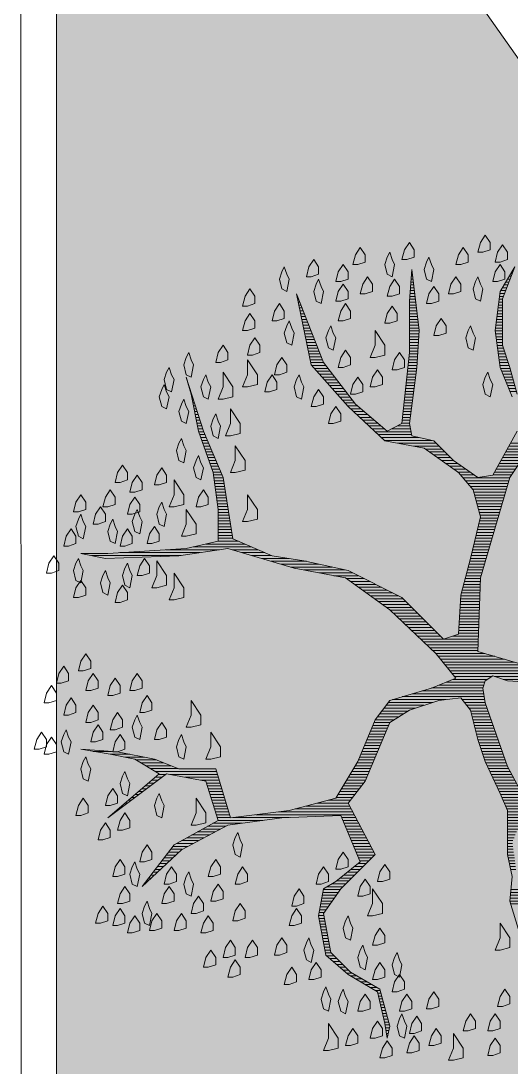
# Model space of a CAD drawing. Header units: metres. Extents: x 12093 to 20303, y 514 to 1412.
# Drawn here: x 19727.547 to 19729.61, y 823.409 to 827.818 of the extents above; entities that cross this region are included whole.
import ezdxf

# ---------------------------------------------------------------- set-up
doc = ezdxf.new("R2010")
doc.units = ezdxf.units.M
doc.layers.get('0').update_dxf_attribs({"lineweight": 13})
for name, color, linetype, lineweight in [('0-JARDI', 72, 'Continuous', 13), ('ARBOLES', 52, 'Continuous', 13), ('AREA VERDE', 62, 'Continuous', 13), ('grass', 64, 'Continuous', 13), ('MANZANAS-ORIGINALES', 147, 'Continuous', 9)]:
    doc.layers.add(name, color=color, linetype=linetype, lineweight=lineweight)

# ---------------------------------------------------------------- blocks, each defined once
blk = doc.blocks.new('*X6')
at = {"color": 0}
for p, q in [((17.5852, 17.9), (17.59, 17.9)), ((17.5891, 17.89), (17.596, 17.89)), ((17.5929, 17.88), (17.602, 17.88)), ((17.9297, 17.88), (17.9364, 17.88)), ((17.9309, 17.89), (17.9356, 17.89)), ((17.9321, 17.9), (17.9348, 17.9)), ((17.9333, 17.91), (17.9341, 17.91)), ((17.5967, 17.87), (17.608, 17.87)), ((17.6006, 17.86), (17.614, 17.86)), ((17.6044, 17.85), (17.62, 17.85)), ((17.6083, 17.84), (17.626, 17.84)), ((17.9249, 17.84), (17.9395, 17.84)), ((17.9261, 17.85), (17.9387, 17.85)), ((17.9273, 17.86), (17.9379, 17.86)), ((17.9285, 17.87), (17.9371, 17.87)), ((17.6121, 17.83), (17.6285, 17.83)), ((17.616, 17.82), (17.6298, 17.82)), ((17.6191, 17.81), (17.631, 17.81)), ((17.9213, 17.81), (17.9418, 17.81)), ((17.9225, 17.82), (17.941, 17.82)), ((17.9237, 17.83), (17.9402, 17.83)), ((18.3261, 17.81), (18.3296, 17.81)), ((18.33, 17.82), (18.3316, 17.82)), ((17.6191, 17.8), (17.6323, 17.8)), ((17.6191, 17.79), (17.6335, 17.79)), ((17.6191, 17.78), (17.6348, 17.78)), ((17.6191, 17.77), (17.636, 17.77)), ((17.9165, 17.77), (17.9423, 17.77)), ((17.9177, 17.78), (17.9423, 17.78)), ((17.9189, 17.79), (17.9423, 17.79)), ((17.9201, 17.8), (17.9423, 17.8)), ((18.3104, 17.77), (18.3213, 17.77)), ((18.3143, 17.78), (18.3234, 17.78)), ((18.3182, 17.79), (18.3254, 17.79)), ((18.3221, 17.8), (18.3275, 17.8)), ((17.6191, 17.76), (17.6373, 17.76)), ((17.6191, 17.75), (17.6385, 17.75)), ((17.6191, 17.74), (17.6398, 17.74)), ((17.9129, 17.74), (17.9423, 17.74)), ((17.9141, 17.75), (17.9423, 17.75)), ((17.9153, 17.76), (17.9423, 17.76)), ((18.2986, 17.74), (18.3151, 17.74)), ((18.3025, 17.75), (18.3171, 17.75)), ((18.3064, 17.76), (18.3192, 17.76)), ((17.6191, 17.73), (17.641, 17.73)), ((17.6191, 17.72), (17.6423, 17.72)), ((17.6191, 17.71), (17.6435, 17.71)), ((17.6191, 17.7), (17.6445, 17.7)), ((17.9083, 17.7), (17.9423, 17.7)), ((17.9093, 17.71), (17.9423, 17.71)), ((17.9105, 17.72), (17.9423, 17.72)), ((17.9117, 17.73), (17.9423, 17.73)), ((18.2829, 17.7), (18.3068, 17.7)), ((18.2868, 17.71), (18.3089, 17.71)), ((18.2907, 17.72), (18.3109, 17.72)), ((18.2946, 17.73), (18.313, 17.73)), ((17.6191, 17.69), (17.6431, 17.69)), ((17.6191, 17.68), (17.6418, 17.68)), ((17.6191, 17.67), (17.6405, 17.67)), ((17.6191, 17.66), (17.6391, 17.66)), ((17.909, 17.69), (17.9423, 17.69)), ((17.9097, 17.68), (17.9423, 17.68)), ((17.9103, 17.67), (17.9423, 17.67)), ((17.911, 17.66), (17.9423, 17.66)), ((18.2671, 17.66), (18.2985, 17.66)), ((18.2711, 17.67), (18.3006, 17.67)), ((18.275, 17.68), (18.3027, 17.68)), ((18.2789, 17.69), (18.3047, 17.69)), ((17.6124, 17.63), (17.6351, 17.63)), ((17.6157, 17.64), (17.6365, 17.64)), ((17.619, 17.65), (17.6378, 17.65)), ((17.9117, 17.65), (17.9423, 17.65)), ((17.9123, 17.64), (17.9423, 17.64)), ((17.913, 17.63), (17.9423, 17.63)), ((18.2554, 17.63), (18.2923, 17.63)), ((18.2593, 17.64), (18.2944, 17.64)), ((18.2632, 17.65), (18.2965, 17.65)), ((17.5991, 17.59), (17.6298, 17.59)), ((17.6024, 17.6), (17.6311, 17.6)), ((17.6057, 17.61), (17.6325, 17.61)), ((17.6091, 17.62), (17.6338, 17.62)), ((17.9137, 17.62), (17.9428, 17.62)), ((17.9143, 17.61), (17.9438, 17.61)), ((17.915, 17.6), (17.9448, 17.6)), ((17.9157, 17.59), (17.9459, 17.59)), ((18.2394, 17.59), (18.284, 17.59)), ((18.2436, 17.6), (18.2861, 17.6)), ((18.2475, 17.61), (18.2882, 17.61)), ((18.2514, 17.62), (18.2903, 17.62)), ((17.5872, 17.55), (17.6178, 17.55)), ((17.5899, 17.56), (17.6219, 17.56)), ((17.5926, 17.57), (17.6261, 17.57)), ((17.5957, 17.58), (17.6285, 17.58)), ((17.9163, 17.58), (17.9469, 17.58)), ((17.9172, 17.57), (17.9479, 17.57)), ((17.9186, 17.56), (17.949, 17.56)), ((17.9199, 17.55), (17.95, 17.55)), ((18.2088, 17.55), (18.254, 17.55)), ((18.2164, 17.56), (18.2628, 17.56)), ((18.2241, 17.57), (18.2717, 17.57)), ((18.2317, 17.58), (18.2805, 17.58)), ((17.579, 17.52), (17.6053, 17.52)), ((17.5817, 17.53), (17.6094, 17.53)), ((17.5844, 17.54), (17.6136, 17.54)), ((17.9212, 17.54), (17.951, 17.54)), ((17.9225, 17.53), (17.9521, 17.53)), ((17.9238, 17.52), (17.9531, 17.52)), ((18.1858, 17.52), (18.2276, 17.52)), ((18.1935, 17.53), (18.2364, 17.53)), ((18.2011, 17.54), (18.2452, 17.54)), ((18.7099, 17.52), (18.7105, 17.52)), ((18.7131, 17.53), (18.7134, 17.53)), ((17.5708, 17.49), (17.5928, 17.49)), ((17.5735, 17.5), (17.5969, 17.5)), ((17.5762, 17.51), (17.6011, 17.51)), ((17.9251, 17.51), (17.9541, 17.51)), ((17.9264, 17.5), (17.9552, 17.5)), ((17.9277, 17.49), (17.9562, 17.49)), ((17.929, 17.48), (17.9572, 17.48)), ((18.1553, 17.48), (18.1923, 17.48)), ((18.1629, 17.49), (18.2011, 17.49)), ((18.1706, 17.5), (18.2099, 17.5)), ((18.1782, 17.51), (18.2187, 17.51)), ((18.6971, 17.48), (18.6991, 17.48)), ((18.7003, 17.49), (18.7019, 17.49)), ((18.7035, 17.5), (18.7048, 17.5)), ((18.7067, 17.51), (18.7077, 17.51)), ((17.9303, 17.47), (17.9583, 17.47)), ((17.9316, 17.46), (17.9593, 17.46)), ((17.9329, 17.45), (17.9604, 17.45)), ((17.9342, 17.44), (17.9614, 17.44)), ((18.1221, 17.44), (18.157, 17.44)), ((18.1323, 17.45), (18.1658, 17.45)), ((18.14, 17.46), (18.1746, 17.46)), ((18.1476, 17.47), (18.1834, 17.47)), ((18.6844, 17.44), (18.6911, 17.44)), ((18.6876, 17.45), (18.6931, 17.45)), ((18.6908, 17.46), (18.6951, 17.46)), ((18.694, 17.47), (18.6971, 17.47)), ((17.9355, 17.43), (17.9624, 17.43)), ((17.9368, 17.42), (17.9635, 17.42)), ((17.9381, 17.41), (17.9645, 17.41)), ((18.0867, 17.41), (18.1253, 17.41)), ((18.0985, 17.42), (18.136, 17.42)), ((18.1103, 17.43), (18.1467, 17.43)), ((18.6749, 17.41), (18.6851, 17.41)), ((18.6781, 17.42), (18.6871, 17.42)), ((18.6812, 17.43), (18.6891, 17.43)), ((17.9394, 17.4), (17.9655, 17.4)), ((17.9407, 17.39), (17.9666, 17.39)), ((17.9407, 17.37), (17.984, 17.37)), ((17.942, 17.38), (17.9676, 17.38)), ((18.0394, 17.37), (18.0824, 17.37)), ((18.0512, 17.38), (18.0931, 17.38)), ((18.063, 17.39), (18.1038, 17.39)), ((18.0748, 17.4), (18.1146, 17.4)), ((18.6621, 17.37), (18.6771, 17.37)), ((18.6653, 17.38), (18.6791, 17.38)), ((18.6685, 17.39), (18.6811, 17.39)), ((18.6717, 17.4), (18.6831, 17.4)), ((17.9347, 17.34), (18.0503, 17.34)), ((17.9367, 17.35), (18.061, 17.35)), ((17.9387, 17.36), (18.004, 17.36)), ((18.0276, 17.36), (18.0717, 17.36)), ((18.6513, 17.34), (18.6692, 17.34)), ((18.6555, 17.35), (18.6727, 17.35)), ((18.659, 17.36), (18.6751, 17.36)), ((17.5143, 17.31), (17.5918, 17.31)), ((17.521, 17.3), (17.5973, 17.3)), ((17.8387, 17.3), (17.9283, 17.3)), ((17.8487, 17.31), (17.9816, 17.31)), ((17.8637, 17.32), (18.0288, 17.32)), ((17.9087, 17.33), (18.0396, 17.33)), ((18.6345, 17.3), (18.6551, 17.3)), ((18.6387, 17.31), (18.6586, 17.31)), ((18.6429, 17.32), (18.6621, 17.32)), ((18.6471, 17.33), (18.6656, 17.33)), ((17.5276, 17.29), (17.6029, 17.29)), ((17.5343, 17.28), (17.6084, 17.28)), ((17.541, 17.27), (17.614, 17.27)), ((17.5476, 17.26), (17.6195, 17.26)), ((17.7987, 17.26), (17.845, 17.26)), ((17.8087, 17.27), (17.859, 17.27)), ((17.8187, 17.28), (17.873, 17.28)), ((17.8287, 17.29), (17.887, 17.29)), ((18.6176, 17.26), (18.6409, 17.26)), ((18.6218, 17.27), (18.6445, 17.27)), ((18.626, 17.28), (18.648, 17.28)), ((18.6303, 17.29), (18.6515, 17.29)), ((17.5543, 17.25), (17.6251, 17.25)), ((17.561, 17.24), (17.6307, 17.24)), ((17.5676, 17.23), (17.6362, 17.23)), ((17.7599, 17.23), (17.803, 17.23)), ((17.7741, 17.24), (17.817, 17.24)), ((17.7884, 17.25), (17.831, 17.25)), ((18.605, 17.23), (18.6303, 17.23)), ((18.6092, 17.24), (18.6339, 17.24)), ((18.6134, 17.25), (18.6374, 17.25)), ((17.5743, 17.22), (17.6418, 17.22)), ((17.581, 17.21), (17.6473, 17.21)), ((17.5876, 17.2), (17.6529, 17.2)), ((17.5939, 17.19), (17.7568, 17.19)), ((17.717, 17.2), (17.7653, 17.2)), ((17.7313, 17.21), (17.775, 17.21)), ((17.7456, 17.22), (17.789, 17.22)), ((18.5884, 17.19), (18.6202, 17.19)), ((18.5924, 17.2), (18.6215, 17.2)), ((18.5966, 17.21), (18.6233, 17.21)), ((18.6008, 17.22), (18.6268, 17.22)), ((17.5968, 17.18), (17.7482, 17.18)), ((17.5998, 17.17), (17.7396, 17.17)), ((17.6027, 17.16), (17.731, 17.16)), ((17.6056, 17.15), (17.7225, 17.15)), ((18.5821, 17.15), (18.6149, 17.15)), ((18.5837, 17.16), (18.6162, 17.16)), ((18.5853, 17.17), (18.6175, 17.17)), ((18.5868, 17.18), (18.6189, 17.18)), ((17.6085, 17.14), (17.7189, 17.14)), ((17.6115, 17.13), (17.7161, 17.13)), ((17.6144, 17.12), (17.7134, 17.12)), ((18.5774, 17.12), (18.6109, 17.12)), ((18.5789, 17.13), (18.6122, 17.13)), ((18.5805, 17.14), (18.6135, 17.14)), ((17.6173, 17.11), (17.7107, 17.11)), ((17.6203, 17.1), (17.7079, 17.1)), ((17.6232, 17.09), (17.7052, 17.09)), ((17.6261, 17.08), (17.7025, 17.08)), ((18.571, 17.08), (18.6056, 17.08)), ((18.5726, 17.09), (18.6069, 17.09)), ((18.5742, 17.1), (18.6082, 17.1)), ((18.5758, 17.11), (18.6095, 17.11)), ((17.629, 17.07), (17.6998, 17.07)), ((17.632, 17.06), (17.697, 17.06)), ((17.6349, 17.05), (17.6968, 17.05)), ((17.6378, 17.04), (17.6992, 17.04)), ((18.5647, 17.04), (18.6056, 17.04)), ((18.5663, 17.05), (18.6056, 17.05)), ((18.5679, 17.06), (18.6056, 17.06)), ((18.5695, 17.07), (18.6056, 17.07)), ((17.6407, 17.03), (17.7015, 17.03)), ((17.6437, 17.02), (17.7039, 17.02)), ((17.6466, 17.01), (17.7062, 17.01)), ((18.5598, 17.01), (18.6056, 17.01)), ((18.5615, 17.02), (18.6056, 17.02)), ((18.5632, 17.03), (18.6056, 17.03)), ((17.6495, 17), (17.7086, 17)), ((17.6524, 16.99), (17.7109, 16.99)), ((17.6554, 16.98), (17.7133, 16.98)), ((17.6583, 16.97), (17.7156, 16.97)), ((18.5353, 16.97), (18.6056, 16.97)), ((18.5548, 16.98), (18.6056, 16.98)), ((18.5565, 16.99), (18.6056, 16.99)), ((18.5582, 17), (18.6056, 17)), ((17.6612, 16.96), (17.718, 16.96)), ((17.6642, 16.95), (17.7204, 16.95)), ((17.6671, 16.94), (17.7227, 16.94)), ((18.4668, 16.94), (18.5567, 16.94)), ((18.4896, 16.95), (18.6918, 16.95)), ((18.5125, 16.96), (18.6485, 16.96)), ((18.6009, 16.94), (18.7864, 16.94)), ((17.67, 16.93), (17.7251, 16.93)), ((17.6729, 16.92), (17.7274, 16.92)), ((17.6759, 16.91), (17.7298, 16.91)), ((17.6788, 16.9), (17.7324, 16.9)), ((18.2995, 16.9), (18.4217, 16.9)), ((18.3608, 16.91), (18.4555, 16.91)), ((18.4211, 16.92), (18.4892, 16.92)), ((18.4439, 16.93), (18.523, 16.93)), ((18.6675, 16.93), (18.9464, 16.93)), ((18.7342, 16.92), (19.0449, 16.92)), ((17.6817, 16.89), (17.7351, 16.89)), ((17.6846, 16.88), (17.7378, 16.88)), ((17.6876, 16.87), (17.7404, 16.87)), ((17.6905, 16.86), (17.7431, 16.86)), ((18.1392, 16.86), (18.2561, 16.86)), ((18.1645, 16.87), (18.3086, 16.87)), ((18.2095, 16.88), (18.3542, 16.88)), ((18.2545, 16.89), (18.388, 16.89)), ((17.6934, 16.85), (17.7458, 16.85)), ((17.6957, 16.84), (17.7484, 16.84)), ((17.6961, 16.83), (17.7511, 16.83)), ((18.0792, 16.83), (18.1463, 16.83)), ((18.0992, 16.84), (18.1601, 16.84)), ((18.1192, 16.85), (18.2036, 16.85)), ((17.6964, 16.82), (17.7538, 16.82)), ((17.6967, 16.81), (17.7564, 16.81)), ((17.6971, 16.8), (17.7591, 16.8)), ((17.6974, 16.79), (17.7618, 16.79)), ((17.9992, 16.79), (18.0909, 16.79)), ((18.0192, 16.8), (18.1047, 16.8)), ((18.0392, 16.81), (18.1186, 16.81)), ((18.0592, 16.82), (18.1324, 16.82)), ((17.6977, 16.78), (17.7639, 16.78)), ((17.6981, 16.77), (17.7645, 16.77)), ((17.6984, 16.76), (17.7651, 16.76)), ((17.6987, 16.75), (17.7657, 16.75)), ((17.9435, 16.75), (18.0355, 16.75)), ((17.9535, 16.76), (18.0494, 16.76)), ((17.9635, 16.77), (18.0632, 16.77)), ((17.9792, 16.78), (18.0771, 16.78)), ((17.6991, 16.74), (17.7664, 16.74)), ((17.6994, 16.73), (17.767, 16.73)), ((17.6997, 16.72), (17.7676, 16.72)), ((17.9135, 16.72), (17.9979, 16.72)), ((17.9235, 16.73), (18.0084, 16.73)), ((17.9335, 16.74), (18.0217, 16.74)), ((17.7001, 16.71), (17.7682, 16.71)), ((17.7004, 16.7), (17.7689, 16.7)), ((17.7007, 16.69), (17.7695, 16.69)), ((17.7011, 16.68), (17.7701, 16.68)), ((17.8735, 16.68), (17.9556, 16.68)), ((17.8835, 16.69), (17.9662, 16.69)), ((17.8935, 16.7), (17.9768, 16.7)), ((17.9035, 16.71), (17.9873, 16.71)), ((17.7014, 16.67), (17.7707, 16.67)), ((17.7017, 16.66), (17.7714, 16.66)), ((17.7021, 16.65), (17.772, 16.65)), ((17.8435, 16.65), (17.924, 16.65)), ((17.8535, 16.66), (17.9345, 16.66)), ((17.8635, 16.67), (17.9451, 16.67)), ((17.7024, 16.64), (17.7924, 16.64)), ((17.7027, 16.63), (17.8224, 16.63)), ((17.7031, 16.62), (17.8923, 16.62)), ((17.7034, 16.61), (17.8818, 16.61)), ((17.8235, 16.63), (17.9029, 16.63)), ((17.8335, 16.64), (17.9134, 16.64)), ((17.646, 16.57), (17.8418, 16.57)), ((17.6798, 16.58), (17.8501, 16.58)), ((17.7037, 16.6), (17.8712, 16.6)), ((17.7041, 16.59), (17.8606, 16.59)), ((17.5448, 16.54), (17.8178, 16.54)), ((17.5785, 16.55), (17.8258, 16.55)), ((17.6123, 16.56), (17.8338, 16.56)), ((17.2412, 16.51), (17.7938, 16.51)), ((17.3112, 16.5), (17.6466, 16.5)), ((17.4773, 16.52), (17.8018, 16.52)), ((17.511, 16.53), (17.8098, 16.53)), ((17.6564, 16.5), (17.7858, 16.5)), ((17.3812, 16.49), (17.6166, 16.49)), ((17.6714, 16.49), (17.7899, 16.49)), ((17.6804, 16.48), (17.8149, 16.48)), ((17.6837, 16.47), (17.8399, 16.47)), ((17.687, 16.46), (17.8649, 16.46)), ((17.6822, 16.43), (17.9666, 16.43)), ((17.6839, 16.44), (17.9326, 16.44)), ((17.6855, 16.45), (17.8986, 16.45)), ((17.6722, 16.39), (17.7352, 16.39)), ((17.6757, 16.4), (17.7432, 16.4)), ((17.6789, 16.41), (17.7512, 16.41)), ((17.6805, 16.42), (17.7592, 16.42)), ((17.8145, 16.42), (18.0006, 16.42)), ((17.8617, 16.41), (18.0157, 16.41)), ((17.8916, 16.4), (18.0232, 16.4)), ((17.9216, 16.39), (18.0307, 16.39)), ((17.6584, 16.35), (17.7214, 16.35)), ((17.6618, 16.36), (17.7239, 16.36)), ((17.6653, 16.37), (17.7264, 16.37)), ((17.6687, 16.38), (17.7289, 16.38)), ((17.9473, 16.38), (18.0382, 16.38)), ((17.9633, 16.37), (18.0457, 16.37)), ((17.9793, 16.36), (18.0532, 16.36)), ((17.9953, 16.35), (18.0607, 16.35)), ((17.648, 16.32), (17.7139, 16.32)), ((17.6514, 16.33), (17.7164, 16.33)), ((17.6549, 16.34), (17.7189, 16.34)), ((18.0106, 16.34), (18.0651, 16.34)), ((18.0147, 16.33), (18.0692, 16.33)), ((18.0189, 16.32), (18.0733, 16.32)), ((17.6341, 16.28), (17.7038, 16.28)), ((17.6376, 16.29), (17.7064, 16.29)), ((17.6411, 16.3), (17.7089, 16.3)), ((17.6445, 16.31), (17.7114, 16.31)), ((18.0231, 16.31), (18.0774, 16.31)), ((18.0272, 16.3), (18.0816, 16.3)), ((18.0314, 16.29), (18.0857, 16.29)), ((18.0356, 16.28), (18.0898, 16.28)), ((17.6237, 16.25), (17.6938, 16.25)), ((17.6272, 16.26), (17.6971, 16.26)), ((17.6307, 16.27), (17.7005, 16.27)), ((18.0397, 16.27), (18.0939, 16.27)), ((18.0439, 16.26), (18.098, 16.26)), ((18.0481, 16.25), (18.1021, 16.25)), ((17.6099, 16.21), (17.6805, 16.21)), ((17.6134, 16.22), (17.6838, 16.22)), ((17.6168, 16.23), (17.6871, 16.23)), ((17.6203, 16.24), (17.6905, 16.24)), ((18.0522, 16.24), (18.1063, 16.24)), ((18.0564, 16.23), (18.1104, 16.23)), ((18.0606, 16.22), (18.1145, 16.22)), ((18.0647, 16.21), (18.1186, 16.21)), ((18.8191, 16.21), (18.8896, 16.21)), ((18.8615, 16.22), (18.9295, 16.22)), ((18.9115, 16.23), (18.9795, 16.23)), ((18.9759, 16.24), (19.0395, 16.24)), ((17.5928, 16.17), (17.6627, 16.17)), ((17.5981, 16.18), (17.6673, 16.18)), ((17.603, 16.19), (17.6719, 16.19)), ((17.6064, 16.2), (17.6766, 16.2)), ((18.0689, 16.2), (18.1236, 16.2)), ((18.0731, 16.19), (18.1296, 16.19)), ((18.0772, 16.18), (18.1356, 16.18)), ((18.0814, 16.17), (18.1416, 16.17)), ((18.6114, 16.17), (18.823, 16.17)), ((18.7441, 16.18), (18.8396, 16.18)), ((18.7691, 16.19), (18.8563, 16.19)), ((18.7941, 16.2), (18.873, 16.2)), ((17.5768, 16.14), (17.6489, 16.14)), ((17.5821, 16.15), (17.6535, 16.15)), ((17.5874, 16.16), (17.6581, 16.16)), ((18.0856, 16.16), (18.1476, 16.16)), ((18.0897, 16.15), (18.1536, 16.15)), ((18.0939, 16.14), (18.1596, 16.14)), ((18.6024, 16.14), (18.6667, 16.14)), ((18.6054, 16.15), (18.7201, 16.15)), ((18.6084, 16.16), (18.7734, 16.16)), ((18.7869, 16.16), (18.812, 16.16)), ((18.8002, 16.15), (18.8237, 16.15)), ((18.8135, 16.14), (18.8354, 16.14)), ((17.5554, 16.1), (17.6304, 16.1)), ((17.5608, 16.11), (17.635, 16.11)), ((17.5661, 16.12), (17.6396, 16.12)), ((17.5714, 16.13), (17.6443, 16.13)), ((18.1004, 16.13), (18.1656, 16.13)), ((18.1082, 16.12), (18.1716, 16.12)), ((18.116, 16.11), (18.1776, 16.11)), ((18.1237, 16.1), (18.1836, 16.1)), ((18.5904, 16.1), (18.6367, 16.1)), ((18.5934, 16.11), (18.6398, 16.11)), ((18.5964, 16.12), (18.6429, 16.12)), ((18.5994, 16.13), (18.6461, 16.13)), ((18.8269, 16.13), (18.847, 16.13)), ((18.8402, 16.12), (18.8587, 16.12)), ((18.8535, 16.11), (18.8704, 16.11)), ((18.8669, 16.1), (18.882, 16.1)), ((17.5341, 16.06), (17.6131, 16.06)), ((17.5394, 16.07), (17.6174, 16.07)), ((17.5448, 16.08), (17.6216, 16.08)), ((17.5501, 16.09), (17.6259, 16.09)), ((18.1315, 16.09), (18.1896, 16.09)), ((18.1393, 16.08), (18.1956, 16.08)), ((18.1471, 16.07), (18.2239, 16.07)), ((18.1549, 16.06), (18.2619, 16.06)), ((18.5784, 16.06), (18.6242, 16.06)), ((18.5814, 16.07), (18.6273, 16.07)), ((18.5844, 16.08), (18.6304, 16.08)), ((18.5874, 16.09), (18.6336, 16.09)), ((18.8802, 16.09), (18.8937, 16.09)), ((18.8935, 16.08), (18.9054, 16.08)), ((18.9069, 16.07), (18.917, 16.07)), ((18.9202, 16.06), (18.9287, 16.06)), ((17.502, 16.03), (17.6021, 16.03)), ((17.5127, 16.04), (17.6045, 16.04)), ((17.5234, 16.05), (17.6088, 16.05)), ((18.1392, 16.03), (18.3946, 16.03)), ((18.1444, 16.04), (18.3379, 16.04)), ((18.1497, 16.05), (18.2999, 16.05)), ((18.5694, 16.03), (18.6148, 16.03)), ((18.5724, 16.04), (18.6179, 16.04)), ((18.5754, 16.05), (18.6211, 16.05)), ((18.9335, 16.05), (18.9404, 16.05)), ((18.9469, 16.04), (18.952, 16.04)), ((18.9602, 16.03), (18.9637, 16.03)), ((17.4591, 15.99), (17.6021, 15.99)), ((17.4698, 16), (17.6021, 16)), ((17.4806, 16.01), (17.6021, 16.01)), ((17.4913, 16.02), (17.6021, 16.02)), ((18.1182, 15.99), (18.1688, 15.99)), ((18.1235, 16), (18.173, 16)), ((18.1287, 16.01), (18.1773, 16.01)), ((18.1339, 16.02), (18.4746, 16.02)), ((18.3591, 16.01), (18.5546, 16.01)), ((18.4501, 16), (18.6064, 16)), ((18.5234, 15.99), (18.6244, 15.99)), ((18.5634, 16.01), (18.6086, 16.01)), ((18.5664, 16.02), (18.6117, 16.02)), ((18.9735, 16.02), (18.9754, 16.02)), ((18.9869, 16.01), (18.987, 16.01)), ((17.5206, 15.98), (17.6021, 15.98)), ((17.5556, 15.97), (17.6021, 15.97)), ((17.5707, 15.96), (17.6021, 15.96)), ((17.5747, 15.95), (17.6021, 15.95)), ((18.0973, 15.95), (18.152, 15.95)), ((18.1025, 15.96), (18.1562, 15.96)), ((18.1077, 15.97), (18.1604, 15.97)), ((18.113, 15.98), (18.1646, 15.98)), ((18.5781, 15.98), (18.6424, 15.98)), ((18.5971, 15.97), (18.6604, 15.97)), ((18.6161, 15.96), (18.6784, 15.96)), ((18.6351, 15.95), (18.6964, 15.95)), ((17.5787, 15.94), (17.6021, 15.94)), ((17.5827, 15.93), (17.6021, 15.93)), ((17.5846, 15.92), (17.6021, 15.92)), ((18.0816, 15.92), (18.1394, 15.92)), ((18.0868, 15.93), (18.1436, 15.93)), ((18.092, 15.94), (18.1478, 15.94)), ((18.6541, 15.94), (18.7144, 15.94)), ((18.6731, 15.93), (18.7324, 15.93)), ((18.6921, 15.92), (18.7504, 15.92)), ((17.5791, 15.88), (17.6018, 15.88)), ((17.5805, 15.89), (17.6021, 15.89)), ((17.5819, 15.9), (17.6021, 15.9)), ((17.5832, 15.91), (17.6021, 15.91)), ((18.0627, 15.88), (18.1225, 15.88)), ((18.0658, 15.89), (18.1267, 15.89)), ((18.0711, 15.9), (18.1309, 15.9)), ((18.0763, 15.91), (18.1351, 15.91)), ((18.7111, 15.91), (18.7628, 15.91)), ((18.7301, 15.9), (18.7704, 15.9)), ((18.7421, 15.89), (18.7781, 15.89)), ((18.7528, 15.88), (18.7857, 15.88)), ((17.575, 15.85), (17.5951, 15.85)), ((17.5764, 15.86), (17.5974, 15.86)), ((17.5778, 15.87), (17.5996, 15.87)), ((18.0727, 15.87), (18.1183, 15.87)), ((18.0827, 15.86), (18.1141, 15.86)), ((18.0927, 15.85), (18.1197, 15.85)), ((18.7634, 15.87), (18.7934, 15.87)), ((18.7741, 15.86), (18.801, 15.86)), ((18.7848, 15.85), (18.8087, 15.85)), ((17.5723, 15.83), (17.5907, 15.83)), ((17.5737, 15.84), (17.5929, 15.84)), ((18.1027, 15.84), (18.1322, 15.84)), ((18.1127, 15.83), (18.1447, 15.83)), ((18.1227, 15.82), (18.1572, 15.82)), ((18.1327, 15.81), (18.1697, 15.81)), ((18.7954, 15.84), (18.8163, 15.84)), ((18.8061, 15.83), (18.824, 15.83)), ((18.8168, 15.82), (18.8316, 15.82)), ((18.8274, 15.81), (18.8393, 15.81)), ((18.1427, 15.8), (18.1822, 15.8)), ((18.1527, 15.79), (18.1947, 15.79)), ((18.1627, 15.78), (18.2105, 15.78)), ((18.1727, 15.77), (18.2271, 15.77)), ((18.8381, 15.8), (18.8469, 15.8)), ((18.8488, 15.79), (18.8545, 15.79)), ((18.8594, 15.78), (18.8622, 15.78)), ((17.56, 15.74), (17.5916, 15.74)), ((17.5614, 15.75), (17.5906, 15.75)), ((17.5628, 15.76), (17.5896, 15.76)), ((18.182, 15.76), (18.2403, 15.76)), ((18.189, 15.75), (18.2422, 15.75)), ((18.196, 15.74), (18.244, 15.74)), ((17.5551, 15.71), (17.5906, 15.71)), ((17.5568, 15.72), (17.5936, 15.72)), ((17.5585, 15.73), (17.5926, 15.73)), ((18.203, 15.73), (18.2458, 15.73)), ((18.21, 15.72), (18.2476, 15.72)), ((18.217, 15.71), (18.2494, 15.71)), ((18.224, 15.7), (18.2512, 15.7)), ((18.231, 15.69), (18.2531, 15.69)), ((18.2367, 15.66), (18.2553, 15.66)), ((18.238, 15.68), (18.2549, 15.68)), ((18.2385, 15.67), (18.2567, 15.67)), ((18.231, 15.63), (18.2497, 15.63)), ((18.2329, 15.64), (18.2515, 15.64)), ((18.2348, 15.65), (18.2534, 15.65)), ((18.2235, 15.59), (18.2422, 15.59)), ((18.2254, 15.6), (18.244, 15.6)), ((18.2273, 15.61), (18.2459, 15.61)), ((18.2292, 15.62), (18.2478, 15.62)), ((18.2179, 15.56), (18.2365, 15.56)), ((18.2198, 15.57), (18.2384, 15.57)), ((18.2217, 15.58), (18.2403, 15.58)), ((18.1932, 15.52), (18.2171, 15.52)), ((18.2032, 15.53), (18.2284, 15.53)), ((18.2132, 15.54), (18.2328, 15.54)), ((18.216, 15.55), (18.2347, 15.55)), ((18.1532, 15.48), (18.1721, 15.48)), ((18.1632, 15.49), (18.1834, 15.49)), ((18.1732, 15.5), (18.1946, 15.5)), ((18.1832, 15.51), (18.2059, 15.51)), ((18.1066, 15.45), (18.1297, 15.45)), ((18.1238, 15.46), (18.1468, 15.46)), ((18.1409, 15.47), (18.1609, 15.47)), ((18.0433, 15.41), (18.0611, 15.41)), ((18.0552, 15.42), (18.0783, 15.42)), ((18.0723, 15.43), (18.0954, 15.43)), ((18.0895, 15.44), (18.1126, 15.44)), ((18.0327, 15.37), (18.0447, 15.37)), ((18.0353, 15.38), (18.047, 15.38)), ((18.038, 15.39), (18.0493, 15.39)), ((18.0407, 15.4), (18.0516, 15.4)), ((18.0247, 15.34), (18.0378, 15.34)), ((18.0273, 15.35), (18.0401, 15.35)), ((18.03, 15.36), (18.0424, 15.36)), ((18.014, 15.3), (18.0286, 15.3)), ((18.0167, 15.31), (18.0309, 15.31)), ((18.0193, 15.32), (18.0332, 15.32)), ((18.022, 15.33), (18.0355, 15.33)), ((18.0113, 15.29), (18.0265, 15.29)), ((18.0115, 15.28), (18.0249, 15.28)), ((18.0135, 15.27), (18.0232, 15.27)), ((18.0155, 15.26), (18.0215, 15.26)), ((18.0175, 15.25), (18.0199, 15.25))]:
    blk.add_line(p, q, dxfattribs=at)
blk = doc.blocks.new('ARBUSTO6')
at = {"layer": 'ARBOLES'}
for points in [[(-0.0558, 1.4664), (-0.0813, 1.4749), (-0.0813, 1.5005), (-0.0643, 1.526), (-0.0473, 1.5005), (-0.0388, 1.4664)], [(-0.1153, 1.4324), (-0.1408, 1.4409), (-0.1408, 1.4664), (-0.1238, 1.492), (-0.1068, 1.4664), (-0.0983, 1.4324)], [(0.2078, 1.4409), (0.1823, 1.4494), (0.1823, 1.4749), (0.1993, 1.5005), (0.2163, 1.4749), (0.2248, 1.4409)], [(0.0207, 1.4239), (-0.0048, 1.4324), (-0.0048, 1.4579), (0.0122, 1.4834), (0.0293, 1.4579), (0.0378, 1.4239)], [(0.2589, 1.4409), (0.2504, 1.4239), (0.2589, 1.3814), (0.2759, 1.3899), (0.2844, 1.4239), (0.2759, 1.4494), (0.2674, 1.4664)], [(0.3779, 1.4239), (0.3524, 1.4324), (0.3524, 1.4579), (0.3694, 1.4834), (0.3864, 1.4579), (0.3949, 1.4239)], [(-0.1068, 1.3644), (-0.1323, 1.3729), (-0.1323, 1.3984), (-0.1153, 1.4239), (-0.0983, 1.3984), (-0.0898, 1.3644)], [(0.1228, 1.4239), (0.1143, 1.4069), (0.1228, 1.3644), (0.1398, 1.3729), (0.1483, 1.4069), (0.1398, 1.4324), (0.1313, 1.4494)], [(0.4374, 1.3644), (0.4119, 1.3729), (0.4119, 1.3984), (0.4289, 1.4239), (0.4459, 1.3984), (0.4544, 1.3644)], [(0.5395, 1.3814), (0.514, 1.3899), (0.514, 1.4154), (0.531, 1.4409), (0.548, 1.4154), (0.5565, 1.3814)], [(-0.0473, 1.3559), (-0.0558, 1.3389), (-0.0473, 1.2964), (-0.0303, 1.3049), (-0.0218, 1.3389), (-0.0303, 1.3644), (-0.0388, 1.3814)], [(0.0463, 1.3219), (0.0207, 1.3304), (0.0207, 1.3559), (0.0378, 1.3814), (0.0548, 1.3559), (0.0633, 1.3219)], [(0.3524, 1.3219), (0.3269, 1.3304), (0.3269, 1.3559), (0.3439, 1.3814), (0.3609, 1.3559), (0.3694, 1.3219)], [(0.6245, 1.3899), (0.616, 1.3729), (0.6245, 1.3304), (0.6415, 1.3389), (0.65, 1.3729), (0.6415, 1.3984), (0.633, 1.4154)], [(0.1228, 1.2879), (0.0973, 1.2964), (0.0973, 1.3219), (0.1143, 1.3474), (0.1313, 1.3219), (0.1398, 1.2879)], [(0.2589, 1.3134), (0.2333, 1.3219), (0.2333, 1.3474), (0.2504, 1.3729), (0.2674, 1.3474), (0.2759, 1.3134)], [(0.4374, 1.2964), (0.4119, 1.3049), (0.4119, 1.3304), (0.4289, 1.3559), (0.4459, 1.3304), (0.4544, 1.2964)], [(0.5055, 1.3474), (0.497, 1.3304), (0.5055, 1.2879), (0.5225, 1.2964), (0.531, 1.3304), (0.5225, 1.3559), (0.514, 1.3729)], [(0.7606, 1.2793), (0.7351, 1.2879), (0.7351, 1.3134), (0.7521, 1.3389), (0.7691, 1.3134), (0.7776, 1.2793)], [(0.2674, 1.2198), (0.2418, 1.2283), (0.2418, 1.2538), (0.2589, 1.2793), (0.2759, 1.2538), (0.2844, 1.2198)], [(0.4289, 1.2283), (0.4034, 1.2368), (0.4034, 1.2623), (0.4204, 1.2879), (0.4374, 1.2623), (0.4459, 1.2283)], [(0.6585, 1.2283), (0.633, 1.2368), (0.633, 1.2623), (0.65, 1.2879), (0.667, 1.2623), (0.6755, 1.2283)], [(0.0973, 1.1773), (0.0718, 1.1858), (0.0718, 1.2113), (0.0888, 1.2368), (0.1058, 1.2113), (0.1143, 1.1773)], [(0.7606, 1.1943), (0.7351, 1.2028), (0.7351, 1.2283), (0.7521, 1.2538), (0.7691, 1.2283), (0.7776, 1.1943)], [(-0.0218, 1.1858), (-0.0303, 1.1688), (-0.0218, 1.1263), (-0.0048, 1.1348), (0.0037, 1.1688), (-0.0048, 1.1943), (-0.0133, 1.2113)], [(0.463, 1.1858), (0.4544, 1.1688), (0.463, 1.1263), (0.48, 1.1348), (0.4885, 1.1688), (0.48, 1.1943), (0.4715, 1.2113)], [(0.6075, 1.2028), (0.599, 1.1858), (0.6075, 1.1433), (0.6245, 1.1518), (0.633, 1.1858), (0.6245, 1.2113), (0.616, 1.2283)], [(0.3184, 1.1008), (0.2844, 1.1093), (0.2844, 1.1433), (0.3184, 1.1943), (0.3184, 1.1433), (0.3354, 1.1008)], [(0.7436, 1.1093), (0.7181, 1.1178), (0.7181, 1.1433), (0.7351, 1.1688), (0.7521, 1.1433), (0.7606, 1.1093)], [(0.8541, 1.0838), (0.8286, 1.0923), (0.8286, 1.1178), (0.8456, 1.1433), (0.8626, 1.1178), (0.8711, 1.0838)], [(0.2418, 1.0582), (0.2163, 1.0667), (0.2163, 1.0923), (0.2333, 1.1178), (0.2504, 1.0923), (0.2589, 1.0582)], [(0.4289, 1.0667), (0.4034, 1.0753), (0.4034, 1.1008), (0.4204, 1.1263), (0.4374, 1.1008), (0.4459, 1.0667)], [(0.65, 1.0412), (0.6245, 1.0497), (0.6245, 1.0753), (0.6415, 1.1008), (0.6585, 1.0753), (0.667, 1.0412)], [(0.7606, 0.9987), (0.7266, 1.0072), (0.7266, 1.0412), (0.7606, 1.0923), (0.7606, 1.0412), (0.7776, 0.9987)], [(0.9562, 1.0923), (0.9477, 1.0753), (0.9562, 1.0327), (0.9732, 1.0412), (0.9817, 1.0753), (0.9732, 1.1008), (0.9647, 1.1178)], [(0.3184, 0.9987), (0.2929, 1.0072), (0.2929, 1.0327), (0.3099, 1.0582), (0.3269, 1.0327), (0.3354, 0.9987)], [(1.0242, 1.0412), (1.0157, 1.0242), (1.0242, 0.9817), (1.0412, 0.9902), (1.0497, 1.0242), (1.0412, 1.0497), (1.0327, 1.0667)], [(-0.0813, 1.0242), (-0.0898, 1.0072), (-0.0813, 0.9647), (-0.0643, 0.9732), (-0.0558, 1.0072), (-0.0643, 1.0327), (-0.0728, 1.0497)], [(0.3864, 0.9732), (0.3609, 0.9817), (0.3609, 1.0072), (0.3779, 1.0327), (0.3949, 1.0072), (0.4034, 0.9732)], [(0.5735, 1.0157), (0.565, 0.9987), (0.5735, 0.9562), (0.5905, 0.9647), (0.599, 0.9987), (0.5905, 1.0242), (0.582, 1.0412)], [(0.6841, 0.9817), (0.6585, 0.9902), (0.6585, 1.0157), (0.6755, 1.0412), (0.6926, 1.0157), (0.7011, 0.9817)], [(0.8456, 0.9562), (0.8116, 0.9647), (0.8116, 0.9987), (0.8456, 1.0497), (0.8456, 0.9987), (0.8626, 0.9562)], [(0.8967, 1.0157), (0.8881, 0.9987), (0.8967, 0.9562), (0.9137, 0.9647), (0.9222, 0.9987), (0.9137, 1.0242), (0.9052, 1.0412)], [(0.5225, 0.9307), (0.497, 0.9392), (0.497, 0.9647), (0.514, 0.9902), (0.531, 0.9647), (0.5395, 0.9307)], [(1.0412, 0.9817), (1.0327, 0.9647), (1.0412, 0.9222), (1.0582, 0.9307), (1.0667, 0.9647), (1.0582, 0.9902), (1.0497, 1.0072)], [(0.9732, 0.9307), (0.9647, 0.9137), (0.9732, 0.8712), (0.9902, 0.8797), (0.9987, 0.9137), (0.9902, 0.9392), (0.9817, 0.9562)], [(0.463, 0.8712), (0.4374, 0.8797), (0.4374, 0.9052), (0.4544, 0.9307), (0.4715, 0.9052), (0.48, 0.8712)], [(0.8201, 0.8286), (0.7861, 0.8371), (0.7861, 0.8712), (0.8201, 0.9222), (0.8201, 0.8712), (0.8371, 0.8286)], [(0.8626, 0.8797), (0.8541, 0.8626), (0.8626, 0.8201), (0.8796, 0.8286), (0.8881, 0.8626), (0.8796, 0.8882), (0.8711, 0.9052)], [(0.9817, 0.7946), (0.9732, 0.7776), (0.9817, 0.7351), (0.9987, 0.7436), (1.0072, 0.7776), (0.9987, 0.8031), (0.9902, 0.8201)], [(0.8031, 0.7011), (0.7691, 0.7096), (0.7691, 0.7436), (0.8031, 0.7946), (0.8031, 0.7436), (0.8201, 0.7011)], [(0.9222, 0.7351), (0.9137, 0.7181), (0.9222, 0.6756), (0.9392, 0.6841), (0.9477, 0.7181), (0.9392, 0.7436), (0.9307, 0.7606)], [(1.0667, 0.6586), (1.0412, 0.6671), (1.0412, 0.6926), (1.0582, 0.7181), (1.0752, 0.6926), (1.0837, 0.6586)], [(1.1518, 0.633), (1.1263, 0.6415), (1.1263, 0.6671), (1.1433, 0.6926), (1.1603, 0.6671), (1.1688, 0.633)], [(1.2028, 0.6671), (1.1773, 0.6756), (1.1773, 0.7011), (1.1943, 0.7266), (1.2113, 0.7011), (1.2198, 0.6671)], [(1.0157, 0.582), (0.9817, 0.5905), (0.9817, 0.6245), (1.0157, 0.6756), (1.0157, 0.6245), (1.0327, 0.582)], [(0.7606, 0.531), (0.7266, 0.5395), (0.7266, 0.5735), (0.7606, 0.6245), (0.7606, 0.5735), (0.7776, 0.531)], [(0.9222, 0.582), (0.8967, 0.5905), (0.8967, 0.616), (0.9137, 0.6415), (0.9307, 0.616), (0.9392, 0.582)], [(1.2453, 0.582), (1.2198, 0.5905), (1.2198, 0.616), (1.2368, 0.6415), (1.2538, 0.616), (1.2623, 0.582)], [(1.3474, 0.565), (1.3218, 0.5735), (1.3218, 0.599), (1.3389, 0.6245), (1.3559, 0.599), (1.3644, 0.565)], [(1.0497, 0.5735), (1.0412, 0.5565), (1.0497, 0.514), (1.0667, 0.5225), (1.0752, 0.5565), (1.0667, 0.582), (1.0582, 0.599)], [(1.1603, 0.5565), (1.1348, 0.565), (1.1348, 0.5905), (1.1518, 0.616), (1.1688, 0.5905), (1.1773, 0.5565)], [(1.2793, 0.5225), (1.2538, 0.531), (1.2538, 0.5565), (1.2708, 0.582), (1.2878, 0.5565), (1.2963, 0.5225)], [(0.9732, 0.48), (0.9392, 0.4885), (0.9392, 0.5225), (0.9732, 0.5735), (0.9732, 0.5225), (0.9902, 0.48)], [(1.1348, 0.548), (1.1263, 0.531), (1.1348, 0.4885), (1.1518, 0.497), (1.1603, 0.531), (1.1518, 0.5565), (1.1433, 0.5735)], [(1.3304, 0.531), (1.3218, 0.514), (1.3304, 0.4715), (1.3474, 0.48), (1.3559, 0.514), (1.3474, 0.5395), (1.3389, 0.5565)], [(1.0922, 0.4545), (1.0667, 0.463), (1.0667, 0.4885), (1.0837, 0.514), (1.1007, 0.4885), (1.1092, 0.4545)], [(1.2198, 0.514), (1.2113, 0.497), (1.2198, 0.4545), (1.2368, 0.463), (1.2453, 0.497), (1.2368, 0.5225), (1.2283, 0.5395)], [(1.1858, 0.4459), (1.1603, 0.4545), (1.1603, 0.48), (1.1773, 0.5055), (1.1943, 0.48), (1.2028, 0.4459)], [(1.3814, 0.4459), (1.3559, 0.4545), (1.3559, 0.48), (1.3729, 0.5055), (1.3899, 0.48), (1.3984, 0.4459)], [(1.1263, 0.3439), (1.1007, 0.3524), (1.1007, 0.3779), (1.1178, 0.4034), (1.1348, 0.3779), (1.1433, 0.3439)], [(1.3389, 0.3779), (1.3304, 0.3609), (1.3389, 0.3184), (1.3559, 0.3269), (1.3644, 0.3609), (1.3559, 0.3864), (1.3474, 0.4034)], [(1.4409, 0.3524), (1.4154, 0.3609), (1.4154, 0.3864), (1.4324, 0.4119), (1.4494, 0.3864), (1.4579, 0.3524)], [(1.0752, 0.3014), (1.0412, 0.3099), (1.0412, 0.3439), (1.0752, 0.3949), (1.0752, 0.3439), (1.0922, 0.3014)], [(1.1688, 0.3609), (1.1603, 0.3439), (1.1688, 0.3014), (1.1858, 0.3099), (1.1943, 0.3439), (1.1858, 0.3694), (1.1773, 0.3864)], [(1.0157, 0.2589), (0.9817, 0.2674), (0.9817, 0.3014), (1.0157, 0.3524), (1.0157, 0.3014), (1.0327, 0.2589)], [(1.2453, 0.3354), (1.2368, 0.3184), (1.2453, 0.2759), (1.2623, 0.2844), (1.2708, 0.3184), (1.2623, 0.3439), (1.2538, 0.3609)], [(1.2028, 0.2504), (1.1773, 0.2589), (1.1773, 0.2844), (1.1943, 0.3099), (1.2113, 0.2844), (1.2198, 0.2504)], [(1.3474, 0.2674), (1.3218, 0.2759), (1.3218, 0.3014), (1.3389, 0.3269), (1.3559, 0.3014), (1.3644, 0.2674)], [(1.3304, 0.0122), (1.3048, 0.0207), (1.3048, 0.0463), (1.3218, 0.0718), (1.3389, 0.0463), (1.3474, 0.0122)], [(1.1518, -0.0558), (1.1263, -0.0473), (1.1263, -0.0218), (1.1433, 0.0037), (1.1603, -0.0218), (1.1688, -0.0558)], [(1.3048, -0.0558), (1.2793, -0.0473), (1.2793, -0.0218), (1.2963, 0.0037), (1.3133, -0.0218), (1.3218, -0.0558)], [(1.4069, -0.0303), (1.3814, -0.0218), (1.3814, 0.0037), (1.3984, 0.0292), (1.4154, 0.0037), (1.4239, -0.0303)], [(1.2283, -0.0728), (1.2028, -0.0643), (1.2028, -0.0388), (1.2198, -0.0133), (1.2368, -0.0388), (1.2453, -0.0728)], [(1.4494, -0.0983), (1.4239, -0.0898), (1.4239, -0.0643), (1.4409, -0.0388), (1.4579, -0.0643), (1.4664, -0.0983)], [(0.9562, -0.1834), (0.9222, -0.1748), (0.9222, -0.1408), (0.9562, -0.0898), (0.9562, -0.1408), (0.9732, -0.1834)], [(1.1178, -0.1323), (1.0922, -0.1238), (1.0922, -0.0983), (1.1092, -0.0728), (1.1263, -0.0983), (1.1348, -0.1323)], [(1.3048, -0.1663), (1.2793, -0.1578), (1.2793, -0.1323), (1.2963, -0.1068), (1.3133, -0.1323), (1.3218, -0.1663)], [(1.3814, -0.1408), (1.3559, -0.1323), (1.3559, -0.1068), (1.3729, -0.0813), (1.3899, -0.1068), (1.3984, -0.1408)], [(1.1348, -0.1663), (1.1263, -0.1834), (1.1348, -0.2259), (1.1518, -0.2174), (1.1603, -0.1834), (1.1518, -0.1578), (1.1433, -0.1408)], [(1.2198, -0.1919), (1.1943, -0.1834), (1.1943, -0.1578), (1.2113, -0.1323), (1.2283, -0.1578), (1.2368, -0.1919)], [(1.0667, -0.2259), (1.0412, -0.2174), (1.0412, -0.1919), (1.0582, -0.1663), (1.0752, -0.1919), (1.0837, -0.2259)], [(1.2878, -0.2344), (1.2623, -0.2259), (1.2623, -0.2004), (1.2793, -0.1748), (1.2963, -0.2004), (1.3048, -0.2344)], [(0.8881, -0.2939), (0.8541, -0.2854), (0.8541, -0.2514), (0.8881, -0.2004), (0.8881, -0.2514), (0.9052, -0.2939)], [(0.9817, -0.2344), (0.9732, -0.2514), (0.9817, -0.2939), (0.9987, -0.2854), (1.0072, -0.2514), (0.9987, -0.2259), (0.9902, -0.2089)], [(1.2113, -0.2684), (1.1858, -0.2599), (1.1858, -0.2344), (1.2028, -0.2089), (1.2198, -0.2344), (1.2283, -0.2684)], [(1.3814, -0.2174), (1.3729, -0.2344), (1.3814, -0.2769), (1.3984, -0.2684), (1.4069, -0.2344), (1.3984, -0.2089), (1.3899, -0.1919)], [(1.4494, -0.2769), (1.4239, -0.2684), (1.4239, -0.2429), (1.4409, -0.2174), (1.4579, -0.2429), (1.4664, -0.2769)], [(1.4834, -0.2599), (1.4579, -0.2514), (1.4579, -0.2259), (1.4749, -0.2004), (1.4919, -0.2259), (1.5004, -0.2599)], [(1.3133, -0.3109), (1.3048, -0.3279), (1.3133, -0.3704), (1.3304, -0.3619), (1.3389, -0.3279), (1.3304, -0.3024), (1.3218, -0.2854)], [(1.1773, -0.3619), (1.1688, -0.3789), (1.1773, -0.4215), (1.1943, -0.413), (1.2028, -0.3789), (1.1943, -0.3534), (1.1858, -0.3364)], [(1.2368, -0.4555), (1.2113, -0.447), (1.2113, -0.4215), (1.2283, -0.396), (1.2453, -0.4215), (1.2538, -0.4555)], [(0.9392, -0.5235), (0.9052, -0.515), (0.9052, -0.481), (0.9392, -0.43), (0.9392, -0.481), (0.9562, -0.5235)], [(1.0582, -0.4385), (1.0497, -0.4555), (1.0582, -0.498), (1.0752, -0.4895), (1.0837, -0.4555), (1.0752, -0.43), (1.0667, -0.413)], [(1.3389, -0.4895), (1.3133, -0.481), (1.3133, -0.4555), (1.3304, -0.43), (1.3474, -0.4555), (1.3559, -0.4895)], [(1.1943, -0.5405), (1.1688, -0.532), (1.1688, -0.5065), (1.1858, -0.481), (1.2028, -0.5065), (1.2113, -0.5405)], [(1.2623, -0.5745), (1.2368, -0.566), (1.2368, -0.5405), (1.2538, -0.515), (1.2708, -0.5405), (1.2793, -0.5745)], [(0.7861, -0.5745), (0.7776, -0.5915), (0.7861, -0.6341), (0.8031, -0.6256), (0.8116, -0.5915), (0.8031, -0.566), (0.7946, -0.549)], [(0.4374, -0.6766), (0.4119, -0.6681), (0.4119, -0.6426), (0.4289, -0.6171), (0.4459, -0.6426), (0.4544, -0.6766)], [(1.1178, -0.6511), (1.0922, -0.6426), (1.0922, -0.6171), (1.1092, -0.5915), (1.1263, -0.6171), (1.1348, -0.6511)], [(0.8796, -0.7021), (0.8541, -0.6936), (0.8541, -0.6681), (0.8711, -0.6426), (0.8881, -0.6681), (0.8967, -0.7021)], [(1.1433, -0.6766), (1.1348, -0.6936), (1.1433, -0.7361), (1.1603, -0.7276), (1.1688, -0.6936), (1.1603, -0.6681), (1.1518, -0.6511)], [(1.2113, -0.7021), (1.1858, -0.6936), (1.1858, -0.6681), (1.2028, -0.6426), (1.2198, -0.6681), (1.2283, -0.7021)], [(0.2929, -0.7191), (0.2674, -0.7106), (0.2674, -0.6851), (0.2844, -0.6596), (0.3014, -0.6851), (0.3099, -0.7191)], [(0.5055, -0.7276), (0.48, -0.7191), (0.48, -0.6936), (0.497, -0.6681), (0.514, -0.6936), (0.5225, -0.7276)], [(0.7861, -0.7276), (0.7606, -0.7191), (0.7606, -0.6936), (0.7776, -0.6681), (0.7946, -0.6936), (0.8031, -0.7276)], [(0.9562, -0.7106), (0.9477, -0.7276), (0.9562, -0.7701), (0.9732, -0.7616), (0.9817, -0.7276), (0.9732, -0.7021), (0.9647, -0.6851)], [(1.0327, -0.7276), (1.0072, -0.7191), (1.0072, -0.6936), (1.0242, -0.6681), (1.0412, -0.6936), (1.0497, -0.7276)], [(0.3609, -0.7701), (0.3354, -0.7616), (0.3354, -0.7361), (0.3524, -0.7106), (0.3694, -0.7361), (0.3779, -0.7701)], [(0.3269, -0.8382), (0.2929, -0.8297), (0.2929, -0.7956), (0.3269, -0.7446), (0.3269, -0.7956), (0.3439, -0.8382)], [(0.5905, -0.8042), (0.565, -0.7956), (0.565, -0.7701), (0.582, -0.7446), (0.599, -0.7701), (0.6075, -0.8042)], [(0.8711, -0.7871), (0.8456, -0.7786), (0.8456, -0.7531), (0.8626, -0.7276), (0.8796, -0.7531), (0.8881, -0.7871)], [(1.0412, -0.7956), (1.0157, -0.7871), (1.0157, -0.7616), (1.0327, -0.7361), (1.0497, -0.7616), (1.0582, -0.7956)], [(1.1943, -0.7956), (1.1688, -0.7871), (1.1688, -0.7616), (1.1858, -0.7361), (1.2028, -0.7616), (1.2113, -0.7956)], [(0.7946, -0.8552), (0.7691, -0.8467), (0.7691, -0.8212), (0.7861, -0.7956), (0.8031, -0.8212), (0.8116, -0.8552)], [(0.9392, -0.8297), (0.9137, -0.8212), (0.9137, -0.7956), (0.9307, -0.7701), (0.9477, -0.7956), (0.9562, -0.8297)], [(1.1007, -0.8127), (1.0922, -0.8297), (1.1007, -0.8722), (1.1178, -0.8637), (1.1263, -0.8297), (1.1178, -0.8042), (1.1092, -0.7871)], [(0.599, -0.8722), (0.5735, -0.8637), (0.5735, -0.8382), (0.5905, -0.8127), (0.6075, -0.8382), (0.616, -0.8722)], [(0.9987, -0.8892), (0.9732, -0.8807), (0.9732, -0.8552), (0.9902, -0.8297), (1.0072, -0.8552), (1.0157, -0.8892)], [(1.0837, -0.8892), (1.0582, -0.8807), (1.0582, -0.8552), (1.0752, -0.8297), (1.0922, -0.8552), (1.1007, -0.8892)], [(1.2113, -0.8722), (1.1858, -0.8637), (1.1858, -0.8382), (1.2028, -0.8127), (1.2198, -0.8382), (1.2283, -0.8722)], [(1.2708, -0.8637), (1.2453, -0.8552), (1.2453, -0.8297), (1.2623, -0.8042), (1.2793, -0.8297), (1.2878, -0.8637)], [(-0.1153, -0.9572), (-0.1493, -0.9487), (-0.1493, -0.9147), (-0.1153, -0.8637), (-0.1153, -0.9147), (-0.0983, -0.9572)], [(0.4034, -0.8637), (0.3949, -0.8807), (0.4034, -0.9232), (0.4204, -0.9147), (0.4289, -0.8807), (0.4204, -0.8552), (0.4119, -0.8382)], [(0.9052, -0.8977), (0.8796, -0.8892), (0.8796, -0.8637), (0.8967, -0.8382), (0.9137, -0.8637), (0.9222, -0.8977)], [(1.1603, -0.8977), (1.1348, -0.8892), (1.1348, -0.8637), (1.1518, -0.8382), (1.1688, -0.8637), (1.1773, -0.8977)], [(0.3099, -0.9402), (0.2844, -0.9317), (0.2844, -0.9062), (0.3014, -0.8807), (0.3184, -0.9062), (0.3269, -0.9402)], [(0.3524, -0.9657), (0.3439, -0.9827), (0.3524, -1.0253), (0.3694, -1.0168), (0.3779, -0.9827), (0.3694, -0.9572), (0.3609, -0.9402)], [(0.5395, -0.9402), (0.531, -0.9572), (0.5395, -0.9997), (0.5565, -0.9912), (0.565, -0.9572), (0.5565, -0.9317), (0.548, -0.9147)], [(0.65, -0.9742), (0.6245, -0.9657), (0.6245, -0.9402), (0.6415, -0.9147), (0.6585, -0.9402), (0.667, -0.9742)], [(0.7521, -0.9827), (0.7266, -0.9742), (0.7266, -0.9487), (0.7436, -0.9232), (0.7606, -0.9487), (0.7691, -0.9827)], [(0.8286, -0.9827), (0.8031, -0.9742), (0.8031, -0.9487), (0.8201, -0.9232), (0.8371, -0.9487), (0.8456, -0.9827)], [(0.2333, -0.9912), (0.2248, -1.0082), (0.2333, -1.0508), (0.2504, -1.0423), (0.2589, -1.0082), (0.2504, -0.9827), (0.2418, -0.9657)], [(0.8967, -1.0168), (0.8711, -1.0082), (0.8711, -0.9827), (0.8881, -0.9572), (0.9052, -0.9827), (0.9137, -1.0168)], [(0.3099, -1.0593), (0.2844, -1.0508), (0.2844, -1.0253), (0.3014, -0.9997), (0.3184, -1.0253), (0.3269, -1.0593)], [(0.531, -1.0593), (0.5055, -1.0508), (0.5055, -1.0253), (0.5225, -0.9997), (0.5395, -1.0253), (0.548, -1.0593)], [(0.616, -1.0763), (0.5905, -1.0678), (0.5905, -1.0423), (0.6075, -1.0168), (0.6245, -1.0423), (0.633, -1.0763)], [(0.8116, -1.0508), (0.7861, -1.0423), (0.7861, -1.0168), (0.8031, -0.9912), (0.8201, -1.0168), (0.8286, -1.0508)], [(0.2418, -1.1018), (0.2163, -1.0933), (0.2163, -1.0678), (0.2333, -1.0423), (0.2504, -1.0678), (0.2589, -1.1018)], [(0.48, -1.1103), (0.4715, -1.1273), (0.48, -1.1698), (0.497, -1.1613), (0.5055, -1.1273), (0.497, -1.1018), (0.4885, -1.0848)], [(-0.1238, -1.1528), (-0.1493, -1.1443), (-0.1493, -1.1188), (-0.1323, -1.0933), (-0.1153, -1.1188), (-0.1068, -1.1528)], [(0.1228, -1.1613), (0.0973, -1.1528), (0.0973, -1.1273), (0.1143, -1.1018), (0.1313, -1.1273), (0.1398, -1.1613)], [(0.2163, -1.1698), (0.1908, -1.1613), (0.1908, -1.1358), (0.2078, -1.1103), (0.2248, -1.1358), (0.2333, -1.1698)], [(0.3609, -1.1698), (0.3354, -1.1613), (0.3354, -1.1358), (0.3524, -1.1103), (0.3694, -1.1358), (0.3779, -1.1698)], [(0.4204, -1.1188), (0.4119, -1.1358), (0.4204, -1.1783), (0.4374, -1.1698), (0.4459, -1.1358), (0.4374, -1.1103), (0.4289, -1.0933)], [(-0.0898, -1.2379), (-0.1153, -1.2294), (-0.1153, -1.2038), (-0.0983, -1.1783), (-0.0813, -1.2038), (-0.0728, -1.2379)], [(-0.0048, -1.2379), (-0.0303, -1.2294), (-0.0303, -1.2038), (-0.0133, -1.1783), (0.0037, -1.2038), (0.0122, -1.2379)], [(0.1823, -1.2464), (0.1568, -1.2379), (0.1568, -1.2123), (0.1738, -1.1868), (0.1908, -1.2123), (0.1993, -1.2464)], [(0.2163, -1.2038), (0.2078, -1.2209), (0.2163, -1.2634), (0.2333, -1.2549), (0.2418, -1.2209), (0.2333, -1.1953), (0.2248, -1.1783)], [(0.1143, -1.2889), (0.0888, -1.2804), (0.0888, -1.2549), (0.1058, -1.2294), (0.1228, -1.2549), (0.1313, -1.2889)], [(0.3184, -1.2634), (0.2929, -1.2549), (0.2929, -1.2294), (0.3099, -1.2038), (0.3269, -1.2294), (0.3354, -1.2634)], [(0.4034, -1.2889), (0.3779, -1.2804), (0.3779, -1.2549), (0.3949, -1.2294), (0.4119, -1.2549), (0.4204, -1.2889)], [(0.48, -1.3059), (0.4459, -1.2974), (0.4459, -1.2634), (0.48, -1.2123), (0.48, -1.2634), (0.497, -1.3059)], [(-0.0898, -1.3229), (-0.1153, -1.3144), (-0.1153, -1.2889), (-0.0983, -1.2634), (-0.0813, -1.2889), (-0.0728, -1.3229)], [(0.0463, -1.3399), (0.0122, -1.3314), (0.0122, -1.2974), (0.0463, -1.2464), (0.0463, -1.2974), (0.0633, -1.3399)], [(0.1908, -1.3144), (0.1653, -1.3059), (0.1653, -1.2804), (0.1823, -1.2549), (0.1993, -1.2804), (0.2078, -1.3144)], [(0.2844, -1.3314), (0.2589, -1.3229), (0.2589, -1.2974), (0.2759, -1.2719), (0.2929, -1.2974), (0.3014, -1.3314)]]:
    blk.add_lwpolyline(points, close=True, dxfattribs=at)
at = {"layer": 'ARBOLES', "color": 7}
for points in [[(-0.3194, 0.9392), (-0.1493, 0.6841), (-0.0473, 0.3354), (-0.0388, 0.0803), (-0.2684, 0.0122)], [(-0.2684, -0.0303), (-0.1408, -0.0218), (-0.0898, -0.0048), (-0.0643, -0.0218), (-0.0558, -0.0473), (-0.0643, -0.0983), (-0.1408, -0.3194), (-0.2089, -0.447)], [(-0.1833, -0.8977), (-0.1493, -0.7871), (-0.1578, -0.7021), (-0.1408, -0.6256), (-0.1408, -0.5405), (-0.1408, -0.4725), (-0.1153, -0.413), (-0.0643, -0.3024), (-0.0388, -0.2259), (-0.0133, -0.1238), (0.0207, -0.0813), (0.0973, -0.0898), (0.1993, -0.1238), (0.2674, -0.1663), (0.3524, -0.3704), (0.4119, -0.447), (0.3184, -0.6256), (0.4374, -0.7446), (0.497, -0.8297), (0.4715, -0.9657), (0.4034, -1.0338), (0.3014, -1.0933), (0.2674, -1.2209), (0.2759, -1.2634), (0.2844, -1.2123), (0.3099, -1.1018), (0.4119, -1.0423), (0.4885, -0.9742), (0.514, -0.8382), (0.497, -0.7446), (0.4544, -0.7191), (0.3694, -0.6511), (0.4374, -0.4895), (0.6415, -0.498), (0.8286, -0.5235), (0.9902, -0.6086), (1.1263, -0.7361), (1.0157, -0.5915), (0.8626, -0.5065), (0.9052, -0.3704), (1.0412, -0.3449), (1.2453, -0.498), (1.0667, -0.3449), (1.1518, -0.2939), (1.2368, -0.2769), (1.3389, -0.2599), (1.2113, -0.2684), (1.0837, -0.2939), (0.9987, -0.3279), (0.8711, -0.3279), (0.8201, -0.498), (0.616, -0.4725), (0.4544, -0.43), (0.3779, -0.3024), (0.3184, -0.1578), (0.2674, -0.0898), (0.1228, -0.0473), (0.0378, -0.0133), (0.1058, 0.0718), (0.2674, 0.2248), (0.4204, 0.3354), (0.599, 0.3694), (0.8286, 0.4374), (0.9987, 0.4119), (1.2538, 0.4034), (1.3389, 0.4204), (1.2453, 0.4204), (0.9732, 0.4374), (0.8626, 0.463), (0.8626, 0.5735), (0.8796, 0.7011), (0.9307, 0.8456), (0.9562, 0.9732), (0.9732, 1.0327), (0.9137, 0.8456), (0.8456, 0.6841), (0.8201, 0.5225), (0.8116, 0.4715), (0.6755, 0.4119), (0.565, 0.3949), (0.4119, 0.3609), (0.2248, 0.2674), (0.0803, 0.1228), (0.0293, 0.1398), (0.0207, 0.2759), (-0.0133, 0.4034), (-0.0473, 0.548), (-0.0218, 0.6415), (0.0293, 0.7011), (0.1483, 0.7861), (0.2844, 0.8116), (0.4119, 0.9307), (0.5395, 1.0753), (0.5905, 1.3219), (0.497, 1.0838), (0.3864, 0.9392), (0.2759, 0.8456), (0.2248, 0.8712), (0.1993, 1.1178), (0.1993, 1.2964), (0.1908, 1.4069), (0.1653, 1.1943), (0.1738, 1.0667), (0.1993, 0.8712), (0.1908, 0.8286), (0.1143, 0.8116), (0.0463, 0.7436), (-0.0388, 0.6841), (-0.0898, 0.6926), (-0.1748, 0.8456)], [(-0.1578, 0.9647), (-0.1153, 1.0667), (-0.0983, 1.1943), (-0.1153, 1.3304), (-0.1663, 1.4154), (-0.1238, 1.3049), (-0.1238, 1.1433), (-0.1493, 1.0667), (-0.1748, 0.9732)]]:
    blk.add_lwpolyline(points, dxfattribs=at)
at = {"layer": 'ARBOLES'}
blk.add_blockref('*X6', (-17.7429, -16.5069), dxfattribs=at)
blk = doc.blocks.new('ARBUST13')
at = {"layer": 'ARBOLES'}
blk.add_blockref('ARBUSTO6', (0, 0.025), dxfattribs=at)

msp = doc.modelspace()

# ---------------------------------------------------------------- hatches: boundary and pattern name
at = {"layer": 'grass'}
h = msp.add_hatch(dxfattribs=at)
h.set_pattern_fill('AR-CONC', color=256, scale=0.004, style=0)
h.set_pattern_definition([(50, (0, 0), (0.728738676, -0.063756342), [0.0762, -0.8382]), (355, (0, 0), (-0.140971304, 0.764226572), [0.06096, -0.67056]), (100.451, (0.0607, -0.0053), (0.587770007, 0.700466751), [0.06476, -0.71236]), (46.1842, (0, 0.2032), (1.084316164, -0.16816931), [0.1143, -1.2573]), (96.6356, (0.0904, 0.1892), (0.94961694, 0.989702224), [0.09714, -1.06854]), (351.184, (0, 0.2032), (0.949618423, 0.98970047), [0.09144, -1.00584]), (21, (0.1016, 0.1524), (0.60645952, -0.409062074), [0.0762, -0.8382]), (326, (0.1016, 0.1524), (0.247208113, 0.736751864), [0.06096, -0.67056]), (71.4514, (0.15214, 0.1183), (0.853665963, 0.32769143), [0.06476, -0.71236]), (37.5, (0, 0), (0.012354413, 0.3382201555), [0, -0.662432, 0, -0.68072, 0, -0.6731]), (7.5, (0, 0), (0.26727865, 0.400722299), [0, -0.388112, 0, -0.647192, 0, -0.25654]), (327.5, (-0.22657, 0), (0.5423623807, -0.022914976), [0, -0.254, 0, -0.79248, 0, -1.05156]), (317.5, (-0.32817, 0), (0.592516726, 0.101705964), [0, -0.3302, 0, -0.526288, 0, -0.74676])])
h.paths.add_polyline_path([(19727.6994, 806.7946), (19729.2208, 806.7946), (19729.2208, 807.3947), (19731.818, 807.3947), (19731.818, 806.7946), (19734.5174, 806.7946), (19734.5174, 807.3947), (19737.1146, 807.3947), (19737.1146, 806.7946), (19738.6508, 806.7946, -0.117537), (19741.4296, 810.9246), (19738.3859, 815.2451), (19737.8949, 814.9), (19736.4013, 817.0247), (19736.8901, 817.3683), (19732.4473, 823.6748), (19731.9563, 823.3297), (19730.4627, 825.4545), (19730.9515, 825.798), (19727.9727, 830.0264, 0.111377), (19727.6969, 828.803)])
h.paths.add_polyline_path([(19739.1792, 818.9809), (19739.6672, 819.3255), (19741.1652, 817.2039), (19740.6749, 816.8577), (19743.7186, 812.5372, -0.058435), (19746.0533, 813.4325), (19746.0533, 816.9808), (19745.4532, 816.9808), (19745.4532, 819.578), (19746.0533, 819.578), (19746.0533, 825.5406), (19745.4532, 825.5406), (19745.4532, 828.1378), (19746.0533, 828.1378), (19746.0533, 831.6533), (19730.5469, 831.6533, 0.025063), (19730.2617, 831.639), (19733.2405, 827.4106), (19733.7286, 827.7552), (19735.2266, 825.6336), (19734.7363, 825.2874)])

# ---------------------------------------------------------------- linework, layer by layer
at = {"layer": 'AREA VERDE'}
msp.add_lwpolyline([(19730.9515, 825.798), (19727.9727, 830.0264, 0.111377), (19727.6969, 828.803), (19727.6994, 806.7946), (19729.2208, 806.7946)], format="xyb", dxfattribs=at)
at = {"layer": 'MANZANAS-ORIGINALES'}
msp.add_line((19727.5469, 828.803), (19727.5494, 806.6446), dxfattribs=at)

# ---------------------------------------------------------------- block references
at = {"layer": '0-JARDI', "xscale": -1.213369402146782, "yscale": 1.213369402148601, "zscale": 1.213369402148596}
msp.add_blockref('ARBUST13', (19729.4236, 825.0333), dxfattribs=at)

doc.saveas('drawing.dxf')
